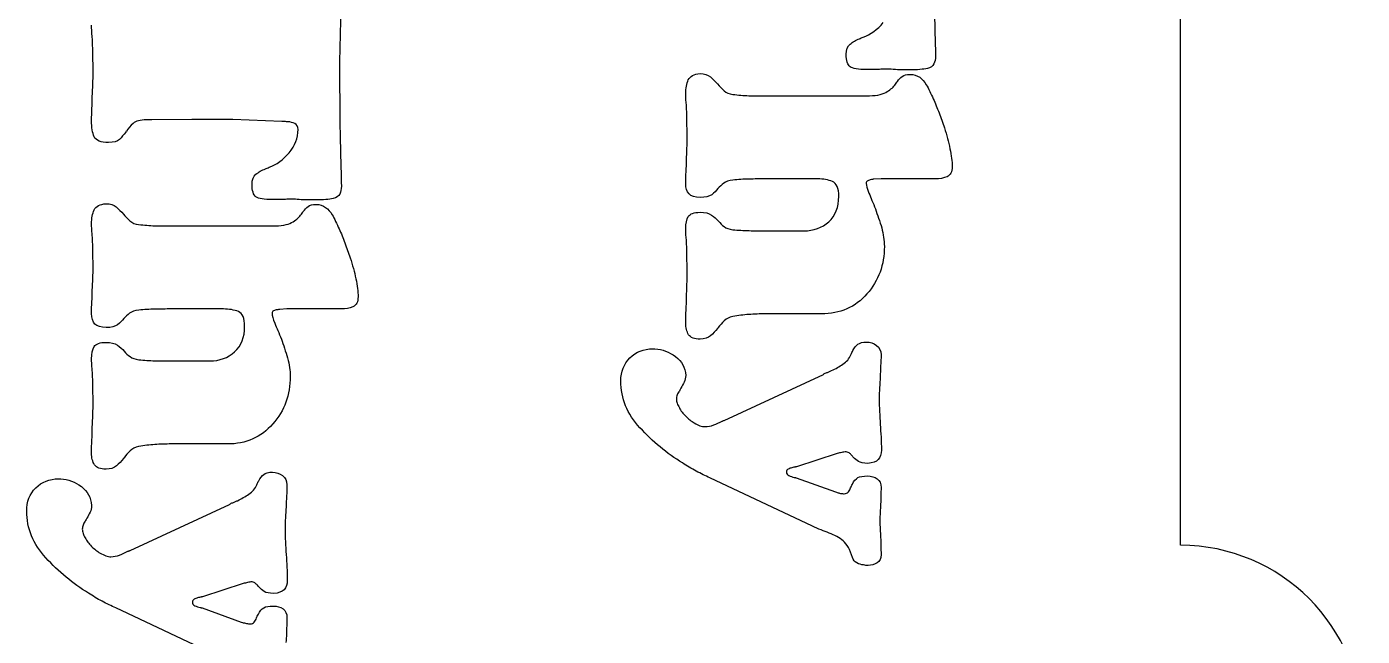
# Model space of a CAD drawing. Extents: x 0 to 771, y 958 to 1701.
# Drawn here: x 687.9 to 771.1, y 1449.7 to 1487.7 of the extents above; entities that cross this region are included whole.
import ezdxf

# ---------------------------------------------------------------- set-up
doc = ezdxf.new("R2010")
doc.units = 0
doc.layers.add('H0114_Printing', color=7, linetype='CONTINUOUS')

msp = doc.modelspace()

# ---------------------------------------------------------------- linework, layer by layer
at = {"layer": 'H0114_Printing', "color": 1}
msp.add_lwpolyline([(759.809681, 1455.391064), (759.809681, 1516.370062)], dxfattribs=at)
at = {"layer": 'H0114_Printing', "color": 4}
for points in [[(740.960181, 1485.037963), (740.602181, 1485.037963), (740.244181, 1485.037963)], [(741.676181, 1485.060963), (741.318181, 1485.060963)], [(742.960181, 1485.014963), (742.867181, 1485.014963), (742.773181, 1485.014963)], [(733.912482, 1483.397163), (733.935482, 1483.397163)], [(733.935482, 1483.397163), (740.220481, 1483.397163)], [(703.873982, 1481.808163), (703.827982, 1481.808163), (703.781982, 1481.808163), (700.723982, 1481.924163), (698.176983, 1481.924163), (695.675983, 1481.901163), (695.351983, 1481.901163)], [(737.190482, 1478.221163), (736.772482, 1478.221163), (733.946482, 1478.221163)], [(744.542481, 1478.221163), (741.145481, 1478.221163), (740.706481, 1478.198163)], [(703.919982, 1476.932163), (703.561982, 1476.932163), (703.203982, 1476.932163)], [(704.635982, 1476.955163), (704.277982, 1476.955163)], [(705.919982, 1476.909163), (705.826982, 1476.909163), (705.732982, 1476.909163)], [(696.872383, 1475.292063), (696.895383, 1475.292063)], [(696.895383, 1475.292063), (703.180382, 1475.292063)], [(733.923482, 1474.985163), (736.332482, 1474.985163)], [(700.150382, 1470.116063), (699.732383, 1470.116063), (696.906383, 1470.116063)], [(707.502382, 1470.116063), (704.105382, 1470.116063), (703.666382, 1470.093063)], [(737.424482, 1469.809163), (733.935482, 1469.809163)], [(726.909982, 1467.637063), (726.967982, 1467.637063), (727.048982, 1467.637063)], [(696.883383, 1466.880063), (699.292383, 1466.880063)], [(731.372982, 1463.177063), (737.556982, 1466.042063)], [(731.349982, 1463.177063), (731.372982, 1463.177063)], [(700.384382, 1461.704063), (696.895383, 1461.704063)], [(738.417982, 1461.120063), (735.875982, 1460.288063), (735.829982, 1460.288063)], [(689.869883, 1459.531364), (689.927883, 1459.531364), (690.008883, 1459.531364)], [(736.864982, 1456.591064), (730.476982, 1459.596064)], [(735.736982, 1459.619064), (735.760982, 1459.619064)], [(735.852982, 1459.596064), (738.302982, 1458.717064)], [(694.332883, 1455.071364), (700.516882, 1457.936364)], [(694.309883, 1455.071364), (694.332883, 1455.071364)], [(740.335981, 1454.142064), (740.196981, 1454.142064)], [(701.377882, 1453.015364), (698.835883, 1452.182364), (698.789883, 1452.182364)], [(699.824883, 1448.485364), (693.436883, 1451.490364)], [(698.696883, 1451.513364), (698.720883, 1451.513364)], [(698.812883, 1451.490364), (701.262882, 1450.611364)]]:
    msp.add_lwpolyline(points, dxfattribs=at)
for points in [[(744.449181, 1489.497963), (744.465181, 1488.896963), (744.480181, 1488.292963), (744.496181, 1487.683963)], [(707.455982, 1488.394163), (707.439982, 1487.824163), (707.424982, 1487.258163), (707.408982, 1486.696163)], [(740.036181, 1487.048963), (740.498181, 1487.217963), (740.914181, 1487.521963), (741.284181, 1487.960963)], [(691.937983, 1487.423163), (691.930983, 1487.547163), (691.926983, 1487.670163), (691.926983, 1487.793163)], [(691.972983, 1487.054163), (691.957983, 1487.177163), (691.945983, 1487.300163), (691.937983, 1487.423163)], [(744.496181, 1487.683963), (744.511181, 1487.075963), (744.527181, 1486.470963), (744.542181, 1485.869963)], [(692.007983, 1485.979163), (691.999983, 1486.341163), (691.988983, 1486.699163), (691.972983, 1487.054163)], [(707.408982, 1486.696163), (707.393982, 1486.133163), (707.385982, 1485.575163), (707.385982, 1485.020163)], [(738.973182, 1485.985963), (738.973182, 1486.277963), (739.054182, 1486.489963), (739.215182, 1486.620963)], [(739.215182, 1486.620963), (739.377182, 1486.751963), (739.574182, 1486.863963), (739.805182, 1486.955963)], [(739.805182, 1486.955963), (739.836182, 1486.970963), (739.870182, 1486.986963), (739.909182, 1487.001963)], [(739.909182, 1487.001963), (739.947182, 1487.016963), (739.990182, 1487.032963), (740.036181, 1487.048963)], [(692.018983, 1484.881163), (692.018983, 1485.251163), (692.015983, 1485.617163), (692.007983, 1485.979163)], [(739.215182, 1485.210963), (739.054182, 1485.326963), (738.973182, 1485.584963), (738.973182, 1485.985963)], [(744.542181, 1485.869963), (744.542181, 1485.684963), (744.507181, 1485.522963), (744.438181, 1485.384963)], [(692.007983, 1484.119163), (692.015983, 1484.365163), (692.018983, 1484.619163), (692.018983, 1484.881163)], [(707.385982, 1485.020163), (707.385982, 1484.419163), (707.389982, 1483.815163), (707.397982, 1483.206163)], [(729.128482, 1484.391163), (729.236482, 1484.622163), (729.482482, 1484.753163), (729.868482, 1484.783163)], [(729.868482, 1484.783163), (730.130482, 1484.783163), (730.341482, 1484.714163), (730.503482, 1484.576163)], [(740.244181, 1485.037963), (739.720182, 1485.037963), (739.377182, 1485.095963), (739.215182, 1485.210963)], [(741.318181, 1485.060963), (741.203181, 1485.060963), (741.084181, 1485.053963), (740.960181, 1485.037963)], [(742.179181, 1485.026963), (741.984181, 1485.033963), (741.816181, 1485.045963), (741.676181, 1485.060963)], [(742.773181, 1485.014963), (742.571181, 1485.014963), (742.373181, 1485.018963), (742.179181, 1485.026963)], [(742.466481, 1484.610163), (742.575481, 1484.695163), (742.739481, 1484.737163), (742.958481, 1484.737163)], [(742.958481, 1484.737163), (743.192481, 1484.737163), (743.391481, 1484.676163), (743.554481, 1484.552163)], [(743.567181, 1485.037963), (743.380181, 1485.022963), (743.178181, 1485.014963), (742.960181, 1485.014963)], [(744.034181, 1485.106963), (743.909181, 1485.076963), (743.753181, 1485.053963), (743.567181, 1485.037963)], [(744.438181, 1485.384963), (744.369181, 1485.245963), (744.234181, 1485.152963), (744.034181, 1485.106963)], [(691.972983, 1483.356163), (691.988983, 1483.619163), (691.999983, 1483.872163), (692.007983, 1484.119163)], [(728.966482, 1483.536163), (728.966482, 1483.875163), (729.020482, 1484.160163), (729.128482, 1484.391163)], [(730.503482, 1484.576163), (730.665482, 1484.437163), (730.815482, 1484.291163), (730.954482, 1484.137163)], [(730.954482, 1484.137163), (731.077482, 1483.983163), (731.212482, 1483.840163), (731.358482, 1483.709163)], [(741.437481, 1483.605163), (741.686481, 1483.743163), (741.874481, 1483.898163), (741.999481, 1484.067163)], [(741.999481, 1484.067163), (742.030481, 1484.113163), (742.061481, 1484.156163), (742.092481, 1484.194163)], [(742.092481, 1484.194163), (742.123481, 1484.233163), (742.147481, 1484.267163), (742.162481, 1484.298163)], [(742.162481, 1484.298163), (742.255481, 1484.422163), (742.357481, 1484.525163), (742.466481, 1484.610163)], [(743.554481, 1484.552163), (743.718481, 1484.429163), (743.854481, 1484.275163), (743.964481, 1484.090163)], [(743.964481, 1484.090163), (744.041481, 1483.967163), (744.114481, 1483.829163), (744.183481, 1483.674163)], [(691.949983, 1482.605163), (691.965983, 1482.859163), (691.972983, 1483.110163), (691.972983, 1483.356163)], [(707.397982, 1483.206163), (707.404982, 1482.597163), (707.408982, 1481.993163), (707.408982, 1481.392163)], [(728.978482, 1483.201163), (728.970482, 1483.316163), (728.966482, 1483.428163), (728.966482, 1483.536163)], [(729.013482, 1482.866163), (728.997482, 1482.973163), (728.986482, 1483.085163), (728.978482, 1483.201163)], [(731.358482, 1483.709163), (731.505482, 1483.578163), (731.685482, 1483.505163), (731.901482, 1483.490163)], [(731.901482, 1483.490163), (732.240482, 1483.443163), (732.575482, 1483.416163), (732.906482, 1483.408163)], [(732.906482, 1483.408163), (733.238482, 1483.401163), (733.573482, 1483.397163), (733.912482, 1483.397163)], [(740.220481, 1483.397163), (740.782481, 1483.397163), (741.188481, 1483.466163), (741.437481, 1483.605163)], [(744.183481, 1483.674163), (744.253481, 1483.521163), (744.325481, 1483.366163), (744.403481, 1483.212163)], [(744.403481, 1483.212163), (744.526481, 1482.935163), (744.646481, 1482.642163), (744.761481, 1482.334163)], [(691.926983, 1481.854163), (691.926983, 1482.101163), (691.934983, 1482.351163), (691.949983, 1482.605163)], [(729.024482, 1482.530163), (729.016482, 1482.646163), (729.013482, 1482.758163), (729.013482, 1482.866163)], [(729.036482, 1482.195163), (729.036482, 1482.303163), (729.032482, 1482.415163), (729.024482, 1482.530163)], [(729.047482, 1481.537163), (729.040482, 1481.760163), (729.036482, 1481.980163), (729.036482, 1482.195163)], [(744.761481, 1482.334163), (744.877481, 1482.026163), (744.988481, 1481.718163), (745.096481, 1481.409163)], [(692.088983, 1480.849163), (691.980983, 1481.088163), (691.926983, 1481.423163), (691.926983, 1481.854163)], [(694.517983, 1481.681163), (694.348983, 1481.534163), (694.208983, 1481.369163), (694.101983, 1481.184163)], [(695.351983, 1481.901163), (694.965983, 1481.901163), (694.687983, 1481.827163), (694.517983, 1481.681163)], [(704.011982, 1481.796163), (703.965982, 1481.804163), (703.919982, 1481.808163), (703.873982, 1481.808163)], [(704.173982, 1481.785163), (704.112982, 1481.785163), (704.058982, 1481.789163), (704.011982, 1481.796163)], [(704.601982, 1481.669163), (704.470982, 1481.731163), (704.327982, 1481.770163), (704.173982, 1481.785163)], [(704.243982, 1479.855163), (704.612982, 1480.294163), (704.797982, 1480.776163), (704.797982, 1481.300163)], [(704.797982, 1481.300163), (704.797982, 1481.484163), (704.731982, 1481.608163), (704.601982, 1481.669163)], [(707.408982, 1481.392163), (707.424982, 1480.791163), (707.439982, 1480.187163), (707.455982, 1479.578163)], [(729.059482, 1480.855163), (729.059482, 1481.086163), (729.055482, 1481.314163), (729.047482, 1481.537163)], [(745.096481, 1481.409163), (745.235481, 1480.963163), (745.351481, 1480.528163), (745.443481, 1480.104163)], [(692.989983, 1480.491163), (692.495983, 1480.491163), (692.195983, 1480.610163), (692.088983, 1480.849163)], [(693.660983, 1480.687163), (693.521983, 1480.557163), (693.298983, 1480.491163), (692.989983, 1480.491163)], [(694.054983, 1481.138163), (693.930983, 1480.969163), (693.799983, 1480.818163), (693.660983, 1480.687163)], [(694.066983, 1481.172163), (694.058983, 1481.165163), (694.054983, 1481.153163), (694.054983, 1481.138163)], [(694.101983, 1481.184163), (694.085983, 1481.184163), (694.073983, 1481.180163), (694.066983, 1481.172163)], [(729.047482, 1480.127163), (729.055482, 1480.366163), (729.059482, 1480.609163), (729.059482, 1480.855163)], [(702.995982, 1478.943163), (703.457982, 1479.112163), (703.873982, 1479.416163), (704.243982, 1479.855163)], [(729.013482, 1479.399163), (729.028482, 1479.646163), (729.040482, 1479.888163), (729.047482, 1480.127163)], [(745.443481, 1480.104163), (745.535481, 1479.680163), (745.581481, 1479.307163), (745.581481, 1478.983163)], [(702.174982, 1478.515163), (702.336982, 1478.646163), (702.533982, 1478.758163), (702.763982, 1478.850163)], [(702.763982, 1478.850163), (702.795982, 1478.865163), (702.829982, 1478.881163), (702.868982, 1478.896163)], [(702.868982, 1478.896163), (702.906982, 1478.912163), (702.949982, 1478.927163), (702.995982, 1478.943163)], [(707.455982, 1479.578163), (707.470982, 1478.970163), (707.486982, 1478.365163), (707.501982, 1477.764163)], [(728.989482, 1478.671163), (729.005482, 1478.910163), (729.013482, 1479.153163), (729.013482, 1479.399163)], [(745.581481, 1478.983163), (745.581481, 1478.660163), (745.474481, 1478.451163), (745.258481, 1478.359163)], [(701.932982, 1477.880163), (701.932982, 1478.172163), (702.013982, 1478.384163), (702.174982, 1478.515163)], [(728.966482, 1477.943163), (728.966482, 1478.190163), (728.974482, 1478.432163), (728.989482, 1478.671163)], [(731.907482, 1478.151163), (731.659482, 1478.121163), (731.470482, 1478.055163), (731.339482, 1477.955163)], [(732.914482, 1478.209163), (732.582482, 1478.201163), (732.246482, 1478.182163), (731.907482, 1478.151163)], [(733.946482, 1478.221163), (733.590482, 1478.221163), (733.247482, 1478.217163), (732.914482, 1478.209163)], [(738.116482, 1478.059163), (737.853482, 1478.167163), (737.545482, 1478.221163), (737.190482, 1478.221163)], [(738.510482, 1477.135163), (738.510482, 1477.643163), (738.379482, 1477.951163), (738.116482, 1478.059163)], [(740.313481, 1478.105163), (740.251481, 1478.074163), (740.220481, 1478.020163), (740.220481, 1477.943163)], [(740.544481, 1478.174163), (740.451481, 1478.159163), (740.374481, 1478.136163), (740.313481, 1478.105163)], [(740.613481, 1478.186163), (740.582481, 1478.178163), (740.559481, 1478.174163), (740.544481, 1478.174163)], [(740.706481, 1478.198163), (740.675481, 1478.198163), (740.644481, 1478.194163), (740.613481, 1478.186163)], [(745.258481, 1478.359163), (745.042481, 1478.267163), (744.803481, 1478.221163), (744.542481, 1478.221163)], [(702.174982, 1477.105163), (702.013982, 1477.221163), (701.932982, 1477.479163), (701.932982, 1477.880163)], [(707.397982, 1477.279163), (707.328982, 1477.140163), (707.193982, 1477.048163), (706.993982, 1477.001163)], [(707.501982, 1477.764163), (707.501982, 1477.579163), (707.466982, 1477.417163), (707.397982, 1477.279163)], [(729.174482, 1477.285163), (729.036482, 1477.431163), (728.966482, 1477.651163), (728.966482, 1477.943163)], [(729.868482, 1477.065163), (729.544482, 1477.065163), (729.313482, 1477.139163), (729.174482, 1477.285163)], [(730.586482, 1477.238163), (730.431482, 1477.123163), (730.192482, 1477.065163), (729.868482, 1477.065163)], [(730.980482, 1477.620163), (730.872482, 1477.481163), (730.740482, 1477.354163), (730.586482, 1477.238163)], [(731.339482, 1477.955163), (731.207482, 1477.855163), (731.088482, 1477.743163), (730.980482, 1477.620163)], [(740.220481, 1477.943163), (740.220481, 1477.820163), (740.278481, 1477.616163), (740.394481, 1477.331163)], [(740.394481, 1477.331163), (740.509481, 1477.046163), (740.644481, 1476.718163), (740.798481, 1476.349163)], [(692.088383, 1476.286063), (692.196383, 1476.517063), (692.442383, 1476.648063), (692.828383, 1476.678063)], [(692.828383, 1476.678063), (693.090383, 1476.678063), (693.301383, 1476.609063), (693.463383, 1476.471063)], [(693.463383, 1476.471063), (693.625383, 1476.332063), (693.775383, 1476.186063), (693.914383, 1476.032063)], [(703.203982, 1476.932163), (702.679982, 1476.932163), (702.336982, 1476.990163), (702.174982, 1477.105163)], [(704.277982, 1476.955163), (704.162982, 1476.955163), (704.042982, 1476.948163), (703.919982, 1476.932163)], [(705.138982, 1476.921163), (704.943982, 1476.928163), (704.775982, 1476.940163), (704.635982, 1476.955163)], [(705.122382, 1476.193063), (705.215382, 1476.317063), (705.317382, 1476.420063), (705.426382, 1476.505063)], [(705.732982, 1476.909163), (705.530982, 1476.909163), (705.332982, 1476.913163), (705.138982, 1476.921163)], [(705.426382, 1476.505063), (705.535382, 1476.590063), (705.699382, 1476.632063), (705.918382, 1476.632063)], [(705.918382, 1476.632063), (706.152382, 1476.632063), (706.351382, 1476.571063), (706.514382, 1476.447063)], [(706.526982, 1476.932163), (706.339982, 1476.917163), (706.137982, 1476.909163), (705.919982, 1476.909163)], [(706.514382, 1476.447063), (706.678382, 1476.324063), (706.814382, 1476.170063), (706.924382, 1475.985063)], [(706.993982, 1477.001163), (706.868982, 1476.971163), (706.712982, 1476.948163), (706.526982, 1476.932163)], [(737.885482, 1475.552163), (738.302482, 1475.929163), (738.510482, 1476.456163), (738.510482, 1477.135163)], [(740.798481, 1476.349163), (740.859481, 1476.164163), (740.925481, 1475.971163), (740.995481, 1475.771163)], [(691.926383, 1475.431063), (691.926383, 1475.770063), (691.980383, 1476.055063), (692.088383, 1476.286063)], [(693.914383, 1476.032063), (694.037383, 1475.878063), (694.172383, 1475.735063), (694.318383, 1475.604063)], [(694.318383, 1475.604063), (694.465383, 1475.473063), (694.645383, 1475.400063), (694.861383, 1475.385063)], [(703.180382, 1475.292063), (703.742382, 1475.292063), (704.147382, 1475.361063), (704.397382, 1475.500063)], [(704.397382, 1475.500063), (704.646382, 1475.638063), (704.834382, 1475.793063), (704.959382, 1475.962063)], [(704.959382, 1475.962063), (704.990382, 1476.008063), (705.021382, 1476.051063), (705.052382, 1476.089063)], [(705.052382, 1476.089063), (705.083382, 1476.128063), (705.107382, 1476.162063), (705.122382, 1476.193063)], [(706.924382, 1475.985063), (707.001382, 1475.862063), (707.074382, 1475.724063), (707.143382, 1475.569063)], [(707.143382, 1475.569063), (707.213382, 1475.416063), (707.285382, 1475.261063), (707.363382, 1475.107063)], [(728.966482, 1475.124163), (728.966482, 1475.448163), (729.020482, 1475.698163), (729.128482, 1475.875163)], [(729.128482, 1475.875163), (729.236482, 1476.053163), (729.482482, 1476.141163), (729.868482, 1476.141163)], [(729.868482, 1476.141163), (730.176482, 1476.141163), (730.412482, 1476.083163), (730.574482, 1475.967163)], [(730.574482, 1475.967163), (730.736482, 1475.852163), (730.879482, 1475.725163), (731.003482, 1475.586163)], [(731.003482, 1475.586163), (731.111482, 1475.463163), (731.231482, 1475.351163), (731.362482, 1475.251163)], [(736.332482, 1474.985163), (736.950482, 1474.985163), (737.467482, 1475.174163), (737.885482, 1475.552163)], [(740.995481, 1475.771163), (741.064481, 1475.571163), (741.129481, 1475.370163), (741.191481, 1475.170163)], [(691.938383, 1475.096063), (691.930383, 1475.211063), (691.926383, 1475.323063), (691.926383, 1475.431063)], [(691.973383, 1474.761063), (691.957383, 1474.868063), (691.946383, 1474.980063), (691.938383, 1475.096063)], [(691.984383, 1474.425063), (691.976383, 1474.541063), (691.973383, 1474.653063), (691.973383, 1474.761063)], [(694.861383, 1475.385063), (695.200383, 1475.338063), (695.535383, 1475.311063), (695.866383, 1475.303063)], [(695.866383, 1475.303063), (696.198383, 1475.296063), (696.533383, 1475.292063), (696.872383, 1475.292063)], [(707.363382, 1475.107063), (707.486382, 1474.830063), (707.606382, 1474.537063), (707.721382, 1474.229063)], [(728.978482, 1474.789163), (728.970482, 1474.904163), (728.966482, 1475.016163), (728.966482, 1475.124163)], [(729.013482, 1474.454163), (728.997482, 1474.562163), (728.986482, 1474.673163), (728.978482, 1474.789163)], [(731.362482, 1475.251163), (731.494482, 1475.151163), (731.675482, 1475.085163), (731.907482, 1475.054163)], [(731.907482, 1475.054163), (732.246482, 1475.024163), (732.582482, 1475.005163), (732.914482, 1474.997163)], [(732.914482, 1474.997163), (733.247482, 1474.989163), (733.582482, 1474.985163), (733.923482, 1474.985163)], [(741.191481, 1475.170163), (741.237481, 1474.970163), (741.276481, 1474.773163), (741.307481, 1474.581163)], [(691.996383, 1474.090063), (691.996383, 1474.198063), (691.992383, 1474.310063), (691.984383, 1474.425063)], [(692.007383, 1473.432063), (692.000383, 1473.655063), (691.996383, 1473.875063), (691.996383, 1474.090063)], [(707.721382, 1474.229063), (707.837382, 1473.921063), (707.948382, 1473.613063), (708.056382, 1473.304063)], [(729.024482, 1474.119163), (729.016482, 1474.234163), (729.013482, 1474.346163), (729.013482, 1474.454163)], [(729.036482, 1473.783163), (729.036482, 1473.892163), (729.032482, 1474.003163), (729.024482, 1474.119163)], [(741.353481, 1474.015163), (741.353481, 1472.875163), (740.991481, 1471.889163), (740.267481, 1471.057163)], [(741.307481, 1474.581163), (741.337481, 1474.388163), (741.353481, 1474.200163), (741.353481, 1474.015163)], [(692.019383, 1472.750063), (692.019383, 1472.981063), (692.015383, 1473.209063), (692.007383, 1473.432063)], [(708.056382, 1473.304063), (708.195382, 1472.858063), (708.311382, 1472.423063), (708.403382, 1471.999063)], [(729.047482, 1473.125163), (729.040482, 1473.348163), (729.036482, 1473.568163), (729.036482, 1473.783163)], [(729.059482, 1472.444163), (729.059482, 1472.674163), (729.055482, 1472.902163), (729.047482, 1473.125163)], [(692.007383, 1472.022063), (692.015383, 1472.261063), (692.019383, 1472.504063), (692.019383, 1472.750063)], [(729.047482, 1471.646163), (729.055482, 1471.916163), (729.059482, 1472.182163), (729.059482, 1472.444163)], [(691.973383, 1471.294063), (691.988383, 1471.541063), (692.000383, 1471.783063), (692.007383, 1472.022063)], [(708.403382, 1471.999063), (708.495382, 1471.575063), (708.541382, 1471.202063), (708.541382, 1470.878063)], [(729.013482, 1470.849163), (729.028482, 1471.111163), (729.040482, 1471.377163), (729.047482, 1471.646163)], [(691.926383, 1469.838063), (691.926383, 1470.085063), (691.934383, 1470.327063), (691.949383, 1470.566063)], [(691.949383, 1470.566063), (691.965383, 1470.805063), (691.973383, 1471.048063), (691.973383, 1471.294063)], [(708.541382, 1470.878063), (708.541382, 1470.555063), (708.434382, 1470.346063), (708.218382, 1470.254063)], [(728.989482, 1470.051163), (729.005482, 1470.322163), (729.013482, 1470.587163), (729.013482, 1470.849163)], [(740.267481, 1471.057163), (739.542482, 1470.225163), (738.595482, 1469.809163), (737.424482, 1469.809163)], [(692.134383, 1469.180063), (691.996383, 1469.326063), (691.926383, 1469.546063), (691.926383, 1469.838063)], [(694.299383, 1469.850063), (694.167383, 1469.750063), (694.048383, 1469.638063), (693.940383, 1469.515063)], [(694.867383, 1470.046063), (694.619383, 1470.016063), (694.430383, 1469.950063), (694.299383, 1469.850063)], [(695.874383, 1470.104063), (695.542383, 1470.096063), (695.206383, 1470.077063), (694.867383, 1470.046063)], [(696.906383, 1470.116063), (696.550383, 1470.116063), (696.207383, 1470.112063), (695.874383, 1470.104063)], [(701.076382, 1469.954063), (700.813382, 1470.062063), (700.505382, 1470.116063), (700.150382, 1470.116063)], [(701.470382, 1469.030063), (701.470382, 1469.538063), (701.339382, 1469.846063), (701.076382, 1469.954063)], [(703.273382, 1470.000063), (703.211382, 1469.969063), (703.180382, 1469.915063), (703.180382, 1469.838063)], [(703.180382, 1469.838063), (703.180382, 1469.715063), (703.238382, 1469.511063), (703.354382, 1469.226063)], [(703.504382, 1470.069063), (703.411382, 1470.054063), (703.334382, 1470.031063), (703.273382, 1470.000063)], [(703.573382, 1470.081063), (703.542382, 1470.073063), (703.519382, 1470.069063), (703.504382, 1470.069063)], [(703.666382, 1470.093063), (703.635382, 1470.093063), (703.604382, 1470.089063), (703.573382, 1470.081063)], [(708.218382, 1470.254063), (708.002382, 1470.162063), (707.763382, 1470.116063), (707.502382, 1470.116063)], [(728.966482, 1469.254163), (728.966482, 1469.517163), (728.974482, 1469.782163), (728.989482, 1470.051163)], [(731.901482, 1469.647163), (731.685482, 1469.601163), (731.508482, 1469.513163), (731.370482, 1469.382163)], [(732.906482, 1469.774163), (732.575482, 1469.751163), (732.240482, 1469.709163), (731.901482, 1469.647163)], [(733.935482, 1469.809163), (733.580482, 1469.809163), (733.238482, 1469.798163), (732.906482, 1469.774163)], [(692.828383, 1468.960063), (692.504383, 1468.960063), (692.273383, 1469.034063), (692.134383, 1469.180063)], [(693.546383, 1469.133063), (693.391383, 1469.018063), (693.152383, 1468.960063), (692.828383, 1468.960063)], [(693.940383, 1469.515063), (693.831383, 1469.376063), (693.700383, 1469.249063), (693.546383, 1469.133063)], [(700.845382, 1467.447063), (701.262382, 1467.824063), (701.470382, 1468.351063), (701.470382, 1469.030063)], [(703.354382, 1469.226063), (703.469382, 1468.941063), (703.604382, 1468.613063), (703.758382, 1468.244063)], [(729.151482, 1468.515163), (729.028482, 1468.700163), (728.966482, 1468.946163), (728.966482, 1469.254163)], [(730.954482, 1468.908163), (730.815482, 1468.739163), (730.668482, 1468.584163), (730.514482, 1468.446163)], [(730.977482, 1468.942163), (730.977482, 1468.935163), (730.969482, 1468.923163), (730.954482, 1468.908163)], [(731.000482, 1468.954163), (730.984482, 1468.954163), (730.977482, 1468.950163), (730.977482, 1468.942163)], [(731.370482, 1469.382163), (731.231482, 1469.251163), (731.107482, 1469.108163), (731.000482, 1468.954163)], [(692.088383, 1467.770063), (692.196383, 1467.948063), (692.442383, 1468.036063), (692.828383, 1468.036063)], [(692.828383, 1468.036063), (693.136383, 1468.036063), (693.372383, 1467.978063), (693.534383, 1467.862063)], [(703.758382, 1468.244063), (703.819382, 1468.059063), (703.885382, 1467.866063), (703.955382, 1467.666063)], [(729.868482, 1468.238163), (729.513482, 1468.238163), (729.274482, 1468.330163), (729.151482, 1468.515163)], [(730.514482, 1468.446163), (730.360482, 1468.307163), (730.145482, 1468.238163), (729.868482, 1468.238163)], [(739.699982, 1467.914063), (739.814982, 1468.007063), (739.996982, 1468.053063), (740.243981, 1468.053063)], [(740.243981, 1468.053063), (740.474981, 1468.053063), (740.682981, 1467.984063), (740.867981, 1467.845063)], [(691.926383, 1467.019063), (691.926383, 1467.343063), (691.980383, 1467.593063), (692.088383, 1467.770063)], [(693.534383, 1467.862063), (693.696383, 1467.747063), (693.839383, 1467.620063), (693.963383, 1467.481063)], [(693.963383, 1467.481063), (694.071383, 1467.358063), (694.191383, 1467.246063), (694.322383, 1467.146063)], [(694.322383, 1467.146063), (694.454383, 1467.046063), (694.635383, 1466.980063), (694.867383, 1466.949063)], [(699.292383, 1466.880063), (699.910383, 1466.880063), (700.427382, 1467.069063), (700.845382, 1467.447063)], [(703.955382, 1467.666063), (704.024382, 1467.466063), (704.089382, 1467.265063), (704.151382, 1467.065063)], [(725.488982, 1467.071063), (725.866982, 1467.449063), (726.340982, 1467.637063), (726.909982, 1467.637063)], [(727.048982, 1467.637063), (727.510982, 1467.606063), (727.937982, 1467.445063), (728.330982, 1467.152063)], [(728.330982, 1467.152063), (728.723982, 1466.859063), (728.935982, 1466.467063), (728.966982, 1465.974063)], [(738.772982, 1466.678063), (738.996982, 1466.825063), (739.162982, 1467.021063), (739.270982, 1467.267063)], [(739.270982, 1467.267063), (739.285982, 1467.313063), (739.305982, 1467.360063), (739.328982, 1467.406063)], [(739.328982, 1467.406063), (739.351982, 1467.452063), (739.370982, 1467.491063), (739.386982, 1467.522063)], [(739.386982, 1467.522063), (739.479982, 1467.692063), (739.582982, 1467.822063), (739.699982, 1467.914063)], [(740.867981, 1467.845063), (741.052981, 1467.707063), (741.144981, 1467.514063), (741.144981, 1467.267063)], [(741.144981, 1467.267063), (741.144981, 1467.036063), (741.136981, 1466.805063), (741.121981, 1466.574063)], [(691.938383, 1466.684063), (691.930383, 1466.799063), (691.926383, 1466.911063), (691.926383, 1467.019063)], [(691.973383, 1466.349063), (691.957383, 1466.457063), (691.946383, 1466.568063), (691.938383, 1466.684063)], [(691.984383, 1466.014063), (691.976383, 1466.129063), (691.973383, 1466.241063), (691.973383, 1466.349063)], [(694.867383, 1466.949063), (695.206383, 1466.919063), (695.542383, 1466.900063), (695.874383, 1466.892063)], [(695.874383, 1466.892063), (696.207383, 1466.884063), (696.542383, 1466.880063), (696.883383, 1466.880063)], [(704.151382, 1467.065063), (704.197382, 1466.865063), (704.235382, 1466.668063), (704.267382, 1466.476063)], [(704.267382, 1466.476063), (704.297382, 1466.283063), (704.313382, 1466.095063), (704.313382, 1465.910063)], [(724.922982, 1465.627063), (724.922982, 1466.212063), (725.111982, 1466.693063), (725.488982, 1467.071063)], [(738.065982, 1466.274063), (738.312982, 1466.397063), (738.548982, 1466.532063), (738.772982, 1466.678063)], [(741.121981, 1466.574063), (741.106981, 1466.343063), (741.098981, 1466.112063), (741.098981, 1465.881063)], [(691.996383, 1465.678063), (691.996383, 1465.787063), (691.992383, 1465.898063), (691.984383, 1466.014063)], [(692.007383, 1465.020063), (692.000383, 1465.243063), (691.996383, 1465.463063), (691.996383, 1465.678063)], [(704.313382, 1465.910063), (704.313382, 1464.770063), (703.951382, 1463.784063), (703.227382, 1462.952063)], [(726.114982, 1462.715063), (725.320982, 1463.578063), (724.922982, 1464.548063), (724.922982, 1465.627063)], [(728.873982, 1465.557063), (728.812982, 1465.434063), (728.743982, 1465.311063), (728.666982, 1465.188063)], [(728.966982, 1465.974063), (728.966982, 1465.820063), (728.935982, 1465.681063), (728.873982, 1465.557063)], [(737.556982, 1466.042063), (737.571982, 1466.058063), (737.594982, 1466.074063), (737.625982, 1466.089063)], [(737.625982, 1466.089063), (737.656982, 1466.104063), (737.687982, 1466.120063), (737.718982, 1466.135063)], [(737.718982, 1466.135063), (737.780982, 1466.151063), (737.838982, 1466.174063), (737.892982, 1466.204063)], [(737.892982, 1466.204063), (737.946982, 1466.235063), (738.004982, 1466.259063), (738.065982, 1466.274063)], [(741.098981, 1465.881063), (741.083981, 1465.666063), (741.067981, 1465.442063), (741.052981, 1465.211063)], [(692.019383, 1464.339063), (692.019383, 1464.569063), (692.015383, 1464.797063), (692.007383, 1465.020063)], [(728.434982, 1464.760063), (728.404982, 1464.675063), (728.388982, 1464.587063), (728.388982, 1464.494063)], [(728.573982, 1465.003063), (728.512982, 1464.926063), (728.465982, 1464.845063), (728.434982, 1464.760063)], [(728.619982, 1465.095063), (728.604982, 1465.065063), (728.588982, 1465.034063), (728.573982, 1465.003063)], [(728.666982, 1465.188063), (728.650982, 1465.157063), (728.635982, 1465.126063), (728.619982, 1465.095063)], [(741.052981, 1465.211063), (741.036981, 1464.979063), (741.028981, 1464.749063), (741.028981, 1464.517063)], [(692.007383, 1463.541063), (692.015383, 1463.811063), (692.019383, 1464.077063), (692.019383, 1464.339063)], [(728.388982, 1464.494063), (728.388982, 1464.418063), (728.404982, 1464.332063), (728.434982, 1464.240063)], [(728.434982, 1464.240063), (728.465982, 1464.148063), (728.512982, 1464.055063), (728.573982, 1463.963063)], [(728.573982, 1463.963063), (728.666982, 1463.778063), (728.796982, 1463.601063), (728.966982, 1463.431063)], [(741.028981, 1464.517063), (741.028981, 1464.256063), (741.036981, 1463.990063), (741.052981, 1463.720063)], [(691.973383, 1462.744063), (691.988383, 1463.006063), (692.000383, 1463.272063), (692.007383, 1463.541063)], [(728.966982, 1463.431063), (729.135982, 1463.262063), (729.313982, 1463.123063), (729.497982, 1463.016063)], [(729.497982, 1463.016063), (729.620982, 1462.938063), (729.740982, 1462.881063), (729.855982, 1462.842063)], [(730.712982, 1462.888063), (730.889982, 1462.958063), (731.063982, 1463.039063), (731.233982, 1463.131063)], [(731.233982, 1463.131063), (731.248982, 1463.131063), (731.268982, 1463.135063), (731.291982, 1463.143063)], [(731.291982, 1463.143063), (731.314982, 1463.150063), (731.333982, 1463.162063), (731.349982, 1463.177063)], [(741.052981, 1463.720063), (741.067981, 1463.451063), (741.083981, 1463.185063), (741.098981, 1462.923063)], [(691.949383, 1461.946063), (691.965383, 1462.217063), (691.973383, 1462.482063), (691.973383, 1462.744063)], [(703.227382, 1462.952063), (702.502382, 1462.120063), (701.554382, 1461.704063), (700.384382, 1461.704063)], [(728.764982, 1460.520063), (727.792982, 1461.120063), (726.908982, 1461.852063), (726.114982, 1462.715063)], [(729.855982, 1462.842063), (729.971982, 1462.804063), (730.075982, 1462.784063), (730.167982, 1462.784063)], [(730.167982, 1462.784063), (730.353982, 1462.784063), (730.534982, 1462.819063), (730.712982, 1462.888063)], [(741.098981, 1462.923063), (741.113981, 1462.661063), (741.129981, 1462.396063), (741.144981, 1462.126063)], [(691.926383, 1461.149063), (691.926383, 1461.412063), (691.934383, 1461.677063), (691.949383, 1461.946063)], [(694.861383, 1461.542063), (694.645383, 1461.496063), (694.468383, 1461.408063), (694.330383, 1461.277063)], [(695.866383, 1461.669063), (695.535383, 1461.646063), (695.200383, 1461.604063), (694.861383, 1461.542063)], [(696.895383, 1461.704063), (696.540383, 1461.704063), (696.198383, 1461.693063), (695.866383, 1461.669063)], [(741.167981, 1461.329063), (741.167981, 1461.067063), (741.102981, 1460.866063), (740.971981, 1460.728063)], [(741.144981, 1462.126063), (741.159981, 1461.856063), (741.167981, 1461.590063), (741.167981, 1461.329063)], [(692.111383, 1460.410063), (691.988383, 1460.595063), (691.926383, 1460.841063), (691.926383, 1461.149063)], [(693.914383, 1460.803063), (693.775383, 1460.634063), (693.628383, 1460.479063), (693.474383, 1460.341063)], [(693.937383, 1460.837063), (693.937383, 1460.830063), (693.929383, 1460.818063), (693.914383, 1460.803063)], [(693.960383, 1460.849063), (693.944383, 1460.849063), (693.937383, 1460.845063), (693.937383, 1460.837063)], [(694.330383, 1461.277063), (694.191383, 1461.146063), (694.067383, 1461.003063), (693.960383, 1460.849063)], [(729.620982, 1460.011063), (729.327982, 1460.165063), (729.042982, 1460.335063), (728.764982, 1460.520063)], [(738.694982, 1461.178063), (738.602982, 1461.155063), (738.510982, 1461.136063), (738.417982, 1461.120063)], [(738.972982, 1461.213063), (738.880982, 1461.213063), (738.787982, 1461.201063), (738.694982, 1461.178063)], [(739.191982, 1461.120063), (739.137982, 1461.167063), (739.065982, 1461.198063), (738.972982, 1461.213063)], [(739.342982, 1460.959063), (739.295982, 1461.021063), (739.245982, 1461.074063), (739.191982, 1461.120063)], [(739.388982, 1460.912063), (739.373982, 1460.928063), (739.357982, 1460.943063), (739.342982, 1460.959063)], [(739.434982, 1460.866063), (739.419982, 1460.882063), (739.403982, 1460.897063), (739.388982, 1460.912063)], [(739.735982, 1460.612063), (739.611982, 1460.689063), (739.511982, 1460.774063), (739.434982, 1460.866063)], [(740.312981, 1460.497063), (740.050981, 1460.497063), (739.858982, 1460.536063), (739.735982, 1460.612063)], [(740.971981, 1460.728063), (740.840981, 1460.589063), (740.620981, 1460.512063), (740.312981, 1460.497063)], [(692.828383, 1460.133063), (692.473383, 1460.133063), (692.234383, 1460.225063), (692.111383, 1460.410063)], [(693.474383, 1460.341063), (693.320383, 1460.202063), (693.105383, 1460.133063), (692.828383, 1460.133063)], [(702.346882, 1459.416364), (702.439882, 1459.586364), (702.542882, 1459.716364), (702.659882, 1459.808364)], [(702.659882, 1459.808364), (702.774882, 1459.901364), (702.956882, 1459.947364), (703.203882, 1459.947364)], [(703.203882, 1459.947364), (703.434882, 1459.947364), (703.642882, 1459.878364), (703.827882, 1459.739364)], [(703.827882, 1459.739364), (704.012882, 1459.601364), (704.104882, 1459.408364), (704.104882, 1459.161364)], [(730.476982, 1459.596064), (730.198982, 1459.719064), (729.913982, 1459.857064), (729.620982, 1460.011063)], [(735.356982, 1460.138063), (735.286982, 1460.100063), (735.251982, 1460.042063), (735.251982, 1459.965064)], [(735.251982, 1459.965064), (735.251982, 1459.857064), (735.302982, 1459.780064), (735.402982, 1459.734064)], [(735.575982, 1460.220063), (735.498982, 1460.204063), (735.424982, 1460.177063), (735.356982, 1460.138063)], [(735.402982, 1459.734064), (735.502982, 1459.687064), (735.613982, 1459.650064), (735.736982, 1459.619064)], [(735.702982, 1460.254063), (735.664982, 1460.247063), (735.621982, 1460.235063), (735.575982, 1460.220063)], [(735.806982, 1460.265063), (735.775982, 1460.265063), (735.740982, 1460.262063), (735.702982, 1460.254063)], [(735.829982, 1460.288063), (735.814982, 1460.288063), (735.806982, 1460.281063), (735.806982, 1460.265063)], [(739.700982, 1459.607064), (739.831982, 1459.676064), (740.027981, 1459.711064), (740.289981, 1459.711064)], [(740.289981, 1459.711064), (740.535981, 1459.711064), (740.740981, 1459.653064), (740.901981, 1459.537064)], [(687.882883, 1457.521364), (687.882883, 1458.106364), (688.071883, 1458.587364), (688.448883, 1458.965364)], [(688.448883, 1458.965364), (688.826883, 1459.343364), (689.300883, 1459.531364), (689.869883, 1459.531364)], [(690.008883, 1459.531364), (690.470883, 1459.500364), (690.897883, 1459.339364), (691.290883, 1459.046364)], [(691.290883, 1459.046364), (691.683883, 1458.753364), (691.895883, 1458.361364), (691.926883, 1457.868364)], [(701.732882, 1458.572364), (701.956882, 1458.719364), (702.122882, 1458.915364), (702.230882, 1459.161364)], [(702.230882, 1459.161364), (702.245882, 1459.208364), (702.265882, 1459.254364), (702.288882, 1459.300364)], [(702.288882, 1459.300364), (702.311882, 1459.346364), (702.330882, 1459.385364), (702.346882, 1459.416364)], [(704.104882, 1459.161364), (704.104882, 1458.930364), (704.096882, 1458.699364), (704.081882, 1458.468364)], [(735.760982, 1459.619064), (735.775982, 1459.619064), (735.791982, 1459.615064), (735.806982, 1459.607064)], [(735.806982, 1459.607064), (735.821982, 1459.599064), (735.837982, 1459.596064), (735.852982, 1459.596064)], [(739.111982, 1458.717064), (739.172982, 1458.794064), (739.218982, 1458.879064), (739.249982, 1458.972064)], [(739.249982, 1458.972064), (739.264982, 1459.018064), (739.280982, 1459.056064), (739.295982, 1459.087064)], [(739.295982, 1459.087064), (739.311982, 1459.118064), (739.334982, 1459.156064), (739.365982, 1459.202064)], [(739.365982, 1459.202064), (739.457982, 1459.403064), (739.569982, 1459.537064), (739.700982, 1459.607064)], [(740.901981, 1459.537064), (741.063981, 1459.422064), (741.144981, 1459.241064), (741.144981, 1458.995064)], [(741.144981, 1458.995064), (741.144981, 1458.825064), (741.140981, 1458.656064), (741.133981, 1458.486064)], [(700.585882, 1457.983364), (700.616882, 1457.998364), (700.647882, 1458.014364), (700.678882, 1458.029364)], [(700.678882, 1458.029364), (700.740882, 1458.045364), (700.798882, 1458.068364), (700.852882, 1458.098364)], [(700.852882, 1458.098364), (700.906882, 1458.129364), (700.964882, 1458.153364), (701.025882, 1458.168364)], [(701.025882, 1458.168364), (701.272882, 1458.291364), (701.508882, 1458.426364), (701.732882, 1458.572364)], [(704.081882, 1458.468364), (704.066882, 1458.237364), (704.058882, 1458.006364), (704.058882, 1457.775364)], [(738.302982, 1458.717064), (738.348982, 1458.702064), (738.386982, 1458.687064), (738.417982, 1458.671064)], [(738.417982, 1458.671064), (738.448982, 1458.671064), (738.479982, 1458.667064), (738.510982, 1458.660064)], [(738.510982, 1458.660064), (738.540982, 1458.652064), (738.579982, 1458.640064), (738.625982, 1458.625064)], [(738.625982, 1458.625064), (738.656982, 1458.625064), (738.694982, 1458.621064), (738.741982, 1458.613064)], [(738.741982, 1458.613064), (738.787982, 1458.605064), (738.825982, 1458.601064), (738.856982, 1458.601064)], [(738.856982, 1458.601064), (738.964982, 1458.601064), (739.049982, 1458.640064), (739.111982, 1458.717064)], [(741.133981, 1458.486064), (741.125981, 1458.317064), (741.121981, 1458.139064), (741.121981, 1457.954064)], [(689.074883, 1454.609364), (688.280883, 1455.472364), (687.882883, 1456.442364), (687.882883, 1457.521364)], [(691.833883, 1457.451364), (691.772883, 1457.328364), (691.703883, 1457.205364), (691.626883, 1457.082364)], [(691.926883, 1457.868364), (691.926883, 1457.714364), (691.895883, 1457.575364), (691.833883, 1457.451364)], [(700.516882, 1457.936364), (700.531882, 1457.952364), (700.554882, 1457.968364), (700.585882, 1457.983364)], [(704.058882, 1457.775364), (704.043882, 1457.560364), (704.027882, 1457.336364), (704.012882, 1457.105364)], [(741.087981, 1457.446064), (741.079981, 1457.277064), (741.075981, 1457.108064), (741.075981, 1456.938064)], [(741.121981, 1457.954064), (741.106981, 1457.785064), (741.094981, 1457.616064), (741.087981, 1457.446064)], [(691.394883, 1456.654364), (691.364883, 1456.569364), (691.348883, 1456.481364), (691.348883, 1456.388364)], [(691.348883, 1456.388364), (691.348883, 1456.312364), (691.364883, 1456.226364), (691.394883, 1456.134364)], [(691.533883, 1456.897364), (691.472883, 1456.820364), (691.425883, 1456.739364), (691.394883, 1456.654364)], [(691.579883, 1456.989364), (691.564883, 1456.959364), (691.548883, 1456.928364), (691.533883, 1456.897364)], [(691.626883, 1457.082364), (691.610883, 1457.051364), (691.595883, 1457.020364), (691.579883, 1456.989364)], [(704.012882, 1457.105364), (703.996882, 1456.873364), (703.988882, 1456.643364), (703.988882, 1456.411364)], [(703.988882, 1456.411364), (703.988882, 1456.150364), (703.996882, 1455.884364), (704.012882, 1455.614364)], [(737.408982, 1456.349064), (737.230982, 1456.418064), (737.049982, 1456.499064), (736.864982, 1456.591064)], [(737.905982, 1456.152064), (737.751982, 1456.214064), (737.585982, 1456.279064), (737.408982, 1456.349064)], [(741.075981, 1456.938064), (741.075981, 1456.753064), (741.079981, 1456.572064), (741.087981, 1456.395064)], [(741.087981, 1456.395064), (741.094981, 1456.218064), (741.106981, 1456.045064), (741.121981, 1455.875064)], [(691.394883, 1456.134364), (691.425883, 1456.042364), (691.472883, 1455.949364), (691.533883, 1455.857364)], [(691.533883, 1455.857364), (691.626883, 1455.672364), (691.756883, 1455.495364), (691.926883, 1455.325364)], [(704.012882, 1455.614364), (704.027882, 1455.345364), (704.043882, 1455.079364), (704.058882, 1454.817364)], [(738.785982, 1455.667064), (738.538982, 1455.867064), (738.245982, 1456.029064), (737.905982, 1456.152064)], [(739.364982, 1454.627064), (739.224982, 1455.120064), (739.031982, 1455.467064), (738.785982, 1455.667064)], [(741.121981, 1455.875064), (741.121981, 1455.706064), (741.125981, 1455.532064), (741.133981, 1455.355064)], [(691.926883, 1455.325364), (692.095883, 1455.156364), (692.273883, 1455.017364), (692.457883, 1454.910364)], [(692.457883, 1454.910364), (692.580883, 1454.832364), (692.700883, 1454.775364), (692.815883, 1454.736364)], [(692.815883, 1454.736364), (692.931883, 1454.698364), (693.035883, 1454.678364), (693.127883, 1454.678364)], [(693.127883, 1454.678364), (693.313883, 1454.678364), (693.494883, 1454.713364), (693.672883, 1454.782364)], [(693.672883, 1454.782364), (693.849883, 1454.852364), (694.023883, 1454.933364), (694.193883, 1455.025364)], [(694.193883, 1455.025364), (694.208883, 1455.025364), (694.228883, 1455.029364), (694.251883, 1455.037364)], [(694.251883, 1455.037364), (694.274883, 1455.045364), (694.293883, 1455.056364), (694.309883, 1455.071364)], [(704.058882, 1454.817364), (704.073882, 1454.555364), (704.089882, 1454.290364), (704.104882, 1454.020364)], [(741.144981, 1454.812064), (741.144981, 1454.565064), (741.063981, 1454.392064), (740.901981, 1454.292064)], [(741.133981, 1455.355064), (741.140981, 1455.178064), (741.144981, 1454.997064), (741.144981, 1454.812064)], [(691.724883, 1452.414364), (690.752883, 1453.015364), (689.868883, 1453.746364), (689.074883, 1454.609364)], [(704.104882, 1454.020364), (704.119882, 1453.750364), (704.127882, 1453.485364), (704.127882, 1453.223364)], [(739.629982, 1454.292064), (739.498982, 1454.361064), (739.410982, 1454.473064), (739.364982, 1454.627064)], [(740.057981, 1454.165064), (739.903982, 1454.181064), (739.761982, 1454.222064), (739.629982, 1454.292064)], [(740.196981, 1454.142064), (740.150981, 1454.142064), (740.104981, 1454.150064), (740.057981, 1454.165064)], [(740.901981, 1454.292064), (740.740981, 1454.192064), (740.551981, 1454.142064), (740.335981, 1454.142064)], [(701.654882, 1453.072364), (701.562882, 1453.049364), (701.470882, 1453.030364), (701.377882, 1453.015364)], [(701.932882, 1453.107364), (701.840882, 1453.107364), (701.747882, 1453.095364), (701.654882, 1453.072364)], [(702.151882, 1453.015364), (702.097882, 1453.061364), (702.025882, 1453.092364), (701.932882, 1453.107364)], [(702.302882, 1452.853364), (702.255882, 1452.915364), (702.205882, 1452.968364), (702.151882, 1453.015364)], [(704.127882, 1453.223364), (704.127882, 1452.961364), (704.062882, 1452.760364), (703.931882, 1452.622364)], [(692.580883, 1451.905364), (692.287883, 1452.059364), (692.002883, 1452.229364), (691.724883, 1452.414364)], [(698.766883, 1452.159364), (698.735883, 1452.159364), (698.700883, 1452.156364), (698.662883, 1452.148364)], [(698.789883, 1452.182364), (698.774883, 1452.182364), (698.766883, 1452.175364), (698.766883, 1452.159364)], [(702.348882, 1452.806364), (702.333882, 1452.822364), (702.317882, 1452.837364), (702.302882, 1452.853364)], [(702.394882, 1452.760364), (702.379882, 1452.776364), (702.363882, 1452.791364), (702.348882, 1452.806364)], [(702.695882, 1452.506364), (702.571882, 1452.584364), (702.471882, 1452.668364), (702.394882, 1452.760364)], [(703.272882, 1452.391364), (703.010882, 1452.391364), (702.818882, 1452.430364), (702.695882, 1452.506364)], [(703.931882, 1452.622364), (703.800882, 1452.483364), (703.580882, 1452.406364), (703.272882, 1452.391364)], [(693.436883, 1451.490364), (693.158883, 1451.613364), (692.873883, 1451.751364), (692.580883, 1451.905364)], [(698.316883, 1452.032364), (698.246883, 1451.994364), (698.211883, 1451.936364), (698.211883, 1451.859364)], [(698.211883, 1451.859364), (698.211883, 1451.751364), (698.261883, 1451.674364), (698.362883, 1451.628364)], [(698.535883, 1452.114364), (698.458883, 1452.098364), (698.384883, 1452.071364), (698.316883, 1452.032364)], [(698.362883, 1451.628364), (698.462883, 1451.582364), (698.573883, 1451.544364), (698.696883, 1451.513364)], [(698.662883, 1452.148364), (698.624883, 1452.141364), (698.581883, 1452.129364), (698.535883, 1452.114364)], [(698.720883, 1451.513364), (698.735883, 1451.513364), (698.751883, 1451.509364), (698.766883, 1451.501364)], [(698.766883, 1451.501364), (698.781883, 1451.494364), (698.797883, 1451.490364), (698.812883, 1451.490364)], [(702.325882, 1451.096364), (702.417882, 1451.297364), (702.529882, 1451.431364), (702.660882, 1451.501364)], [(702.660882, 1451.501364), (702.791882, 1451.570364), (702.987882, 1451.605364), (703.249882, 1451.605364)], [(703.249882, 1451.605364), (703.495882, 1451.605364), (703.700882, 1451.547364), (703.861882, 1451.431364)], [(703.861882, 1451.431364), (704.023882, 1451.316364), (704.104882, 1451.135364), (704.104882, 1450.889364)], [(701.262882, 1450.611364), (701.308882, 1450.596364), (701.346882, 1450.581364), (701.377882, 1450.565364)], [(701.377882, 1450.565364), (701.408882, 1450.565364), (701.439882, 1450.561364), (701.470882, 1450.554364)], [(701.470882, 1450.554364), (701.500882, 1450.546364), (701.539882, 1450.535364), (701.585882, 1450.519364)], [(701.585882, 1450.519364), (701.616882, 1450.519364), (701.654882, 1450.515364), (701.701882, 1450.507364)], [(701.701882, 1450.507364), (701.747882, 1450.499364), (701.785882, 1450.496364), (701.816882, 1450.496364)], [(701.816882, 1450.496364), (701.924882, 1450.496364), (702.009882, 1450.535364), (702.071882, 1450.611364)], [(702.071882, 1450.611364), (702.132882, 1450.688364), (702.178882, 1450.773364), (702.209882, 1450.866364)], [(702.209882, 1450.866364), (702.224882, 1450.912364), (702.240882, 1450.950364), (702.255882, 1450.981364)], [(702.255882, 1450.981364), (702.271882, 1451.012364), (702.294882, 1451.050364), (702.325882, 1451.096364)], [(704.104882, 1450.889364), (704.104882, 1450.720364), (704.100882, 1450.550364), (704.093882, 1450.380364)], [(704.081882, 1449.848364), (704.066882, 1449.679364), (704.054882, 1449.510364), (704.047882, 1449.340364)], [(704.093882, 1450.380364), (704.085882, 1450.211364), (704.081882, 1450.034364), (704.081882, 1449.848364)]]:
    msp.add_open_spline(points, degree=3, dxfattribs=at)
at = {"layer": 'H0114_Printing', "color": 1}
msp.add_open_spline([(771.148681, 1444.052064), (771.148681, 1450.314064), (766.072681, 1455.391064), (759.809681, 1455.391064)], degree=3, dxfattribs=at)

doc.saveas('drawing.dxf')
